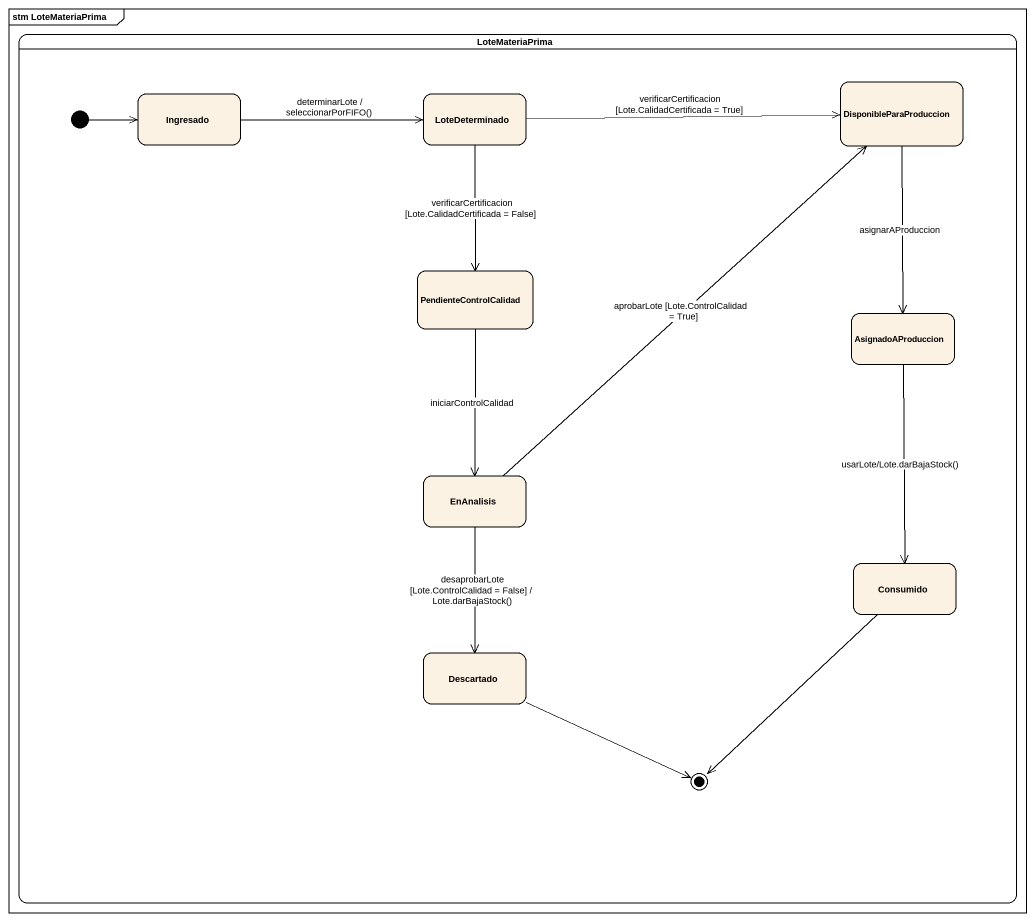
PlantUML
@startuml
mainframe stm LoteMateriaPrima
hide empty description
state LoteMateriaPrima {
  state DisponibleParaProduccion
  state Ingresado
  state LoteDeterminado
  state PendienteControlCalidad
  state AsignadoAProduccion
  state EnAnalisis
  state Consumido
  state Descartado
  [*] -right-> Ingresado
  Consumido --> [*]
  Descartado -right-> [*]
}
DisponibleParaProduccion --> AsignadoAProduccion : asignarAProduccion
Ingresado -right-> LoteDeterminado : determinarLote / seleccionarPorFIFO()
LoteDeterminado -right-> DisponibleParaProduccion : verificarCertificacion [Lote.CalidadCertificada = True]
LoteDeterminado --> PendienteControlCalidad : verificarCertificacion [Lote.CalidadCertificada = False]
PendienteControlCalidad --> EnAnalisis : iniciarControlCalidad
AsignadoAProduccion --> Consumido : usarLote/Lote.darBajaStock()
EnAnalisis -up-> DisponibleParaProduccion : aprobarLote [Lote.ControlCalidad = True]
EnAnalisis --> Descartado : desaprobarLote [Lote.ControlCalidad = False] / Lote.darBajaStock()
@enduml
